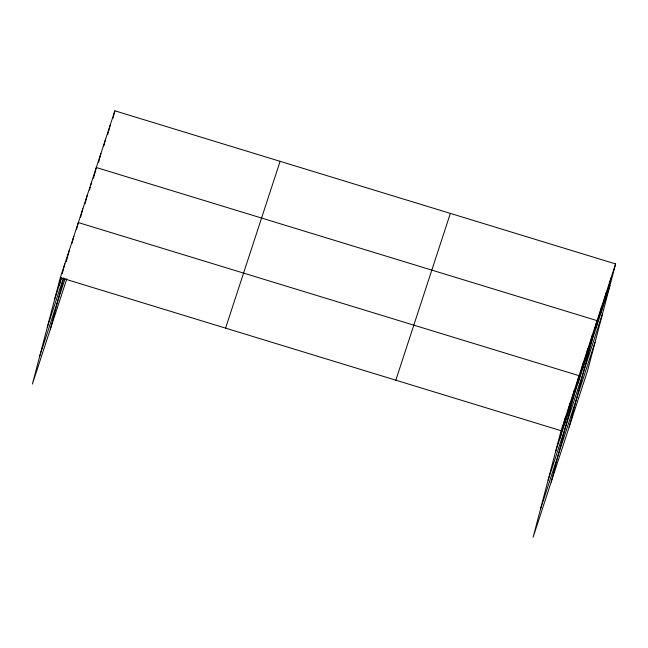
<?xml version="1.0" encoding="UTF-8"?>
<svg xmlns="http://www.w3.org/2000/svg" width="648" height="648" viewBox="0 0 648 648"><rect width="100%" height="100%" fill="white"/><g stroke="black" fill="none" stroke-linecap="round" stroke-linejoin="round"><path stroke-width="0.97" d="M615.6 263.93L561.071 430.718L533.134 537.192L587.671 370.397L615.6 263.93L114.866 110.808L60.329 277.603L32.4 384.07L66.89 278.575M59.203 285.298L61.252 277.498M62.273 273.594L64.832 263.841M66.258 261.784L69.328 250.079M72.041 243.146L73.832 236.318M50.398 329.03L63.82 277.854M76.537 229.384L78.327 222.564L579.061 375.678L551.132 482.144M80.522 217.574L82.823 208.802M85.026 203.82L87.326 195.04M89.521 190.058L90.291 187.134M90.801 185.182L91.571 182.258M93.506 178.249L96.325 167.516L597.059 320.639L569.13 427.105M98.658 162.122L100.958 153.341M103.802 145.994L105.592 139.166M107.665 134.744L110.225 124.991M112.817 118.616L114.866 110.808M559.937 438.413L565.566 416.956M564.44 424.651L570.07 403.194M568.936 410.889L574.565 389.44M577.935 383.373L583.565 361.916M582.431 369.611L588.06 348.154M586.934 355.849L592.564 334.392M596.063 327.912L601.692 306.455M600.704 313.737L606.334 292.28M605.337 299.554L610.967 278.105M54.707 299.06L61.601 277.96M47.345 327.11L63.237 278.494M39.763 356.019L64.954 278.964M225.577 328.131L280.106 161.336M395.823 380.19L450.36 213.394M555.441 452.174L609.971 285.379M548.078 480.225L602.608 313.438M540.497 509.134L595.026 342.338M60.329 277.603L561.071 430.718"/></g></svg>
